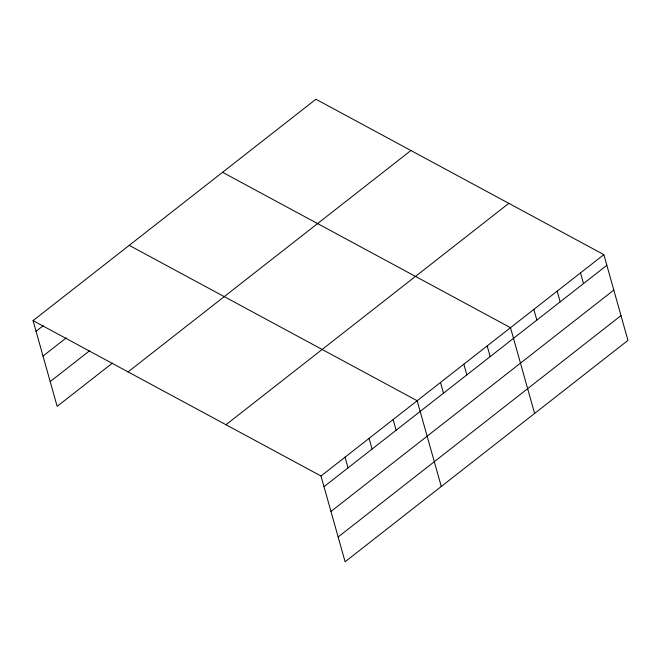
<?xml version="1.0" encoding="UTF-8"?>
<svg xmlns="http://www.w3.org/2000/svg" width="661" height="661" viewBox="0 0 661 661"><rect width="100%" height="100%" fill="white"/><g stroke="black" fill="none" stroke-linecap="round" stroke-linejoin="round"><path stroke-width="0.99" d="M33.05 320.618L315.9 99.241L603.848 254.625L627.95 340.382L345.1 561.759L320.998 476.003L33.05 320.618L57.152 406.375L112.453 363.096M36.049 331.301L43.262 325.658M43.015 356.072L66.257 337.887M50.186 381.595L89.458 350.867M128.077 371.895L410.919 150.518M225.979 424.726L508.821 203.348M320.998 476.003L603.848 254.625M324.006 486.686L606.848 265.309M330.963 511.457L613.813 290.088M338.143 536.98L620.985 315.611M222.559 172.298L510.507 327.682L534.609 413.431M129.217 245.355L417.165 400.74L441.275 486.488M580.515 272.894L583.514 283.577M557.173 291.154L560.181 301.837M533.84 309.422L536.848 320.106M487.174 345.943L490.173 356.626M463.84 364.211L466.84 374.894M440.499 382.471L443.506 393.155M393.13 419.553L396.129 430.237M369.086 438.367L372.085 449.05M345.042 457.189L348.041 467.872"/></g></svg>
